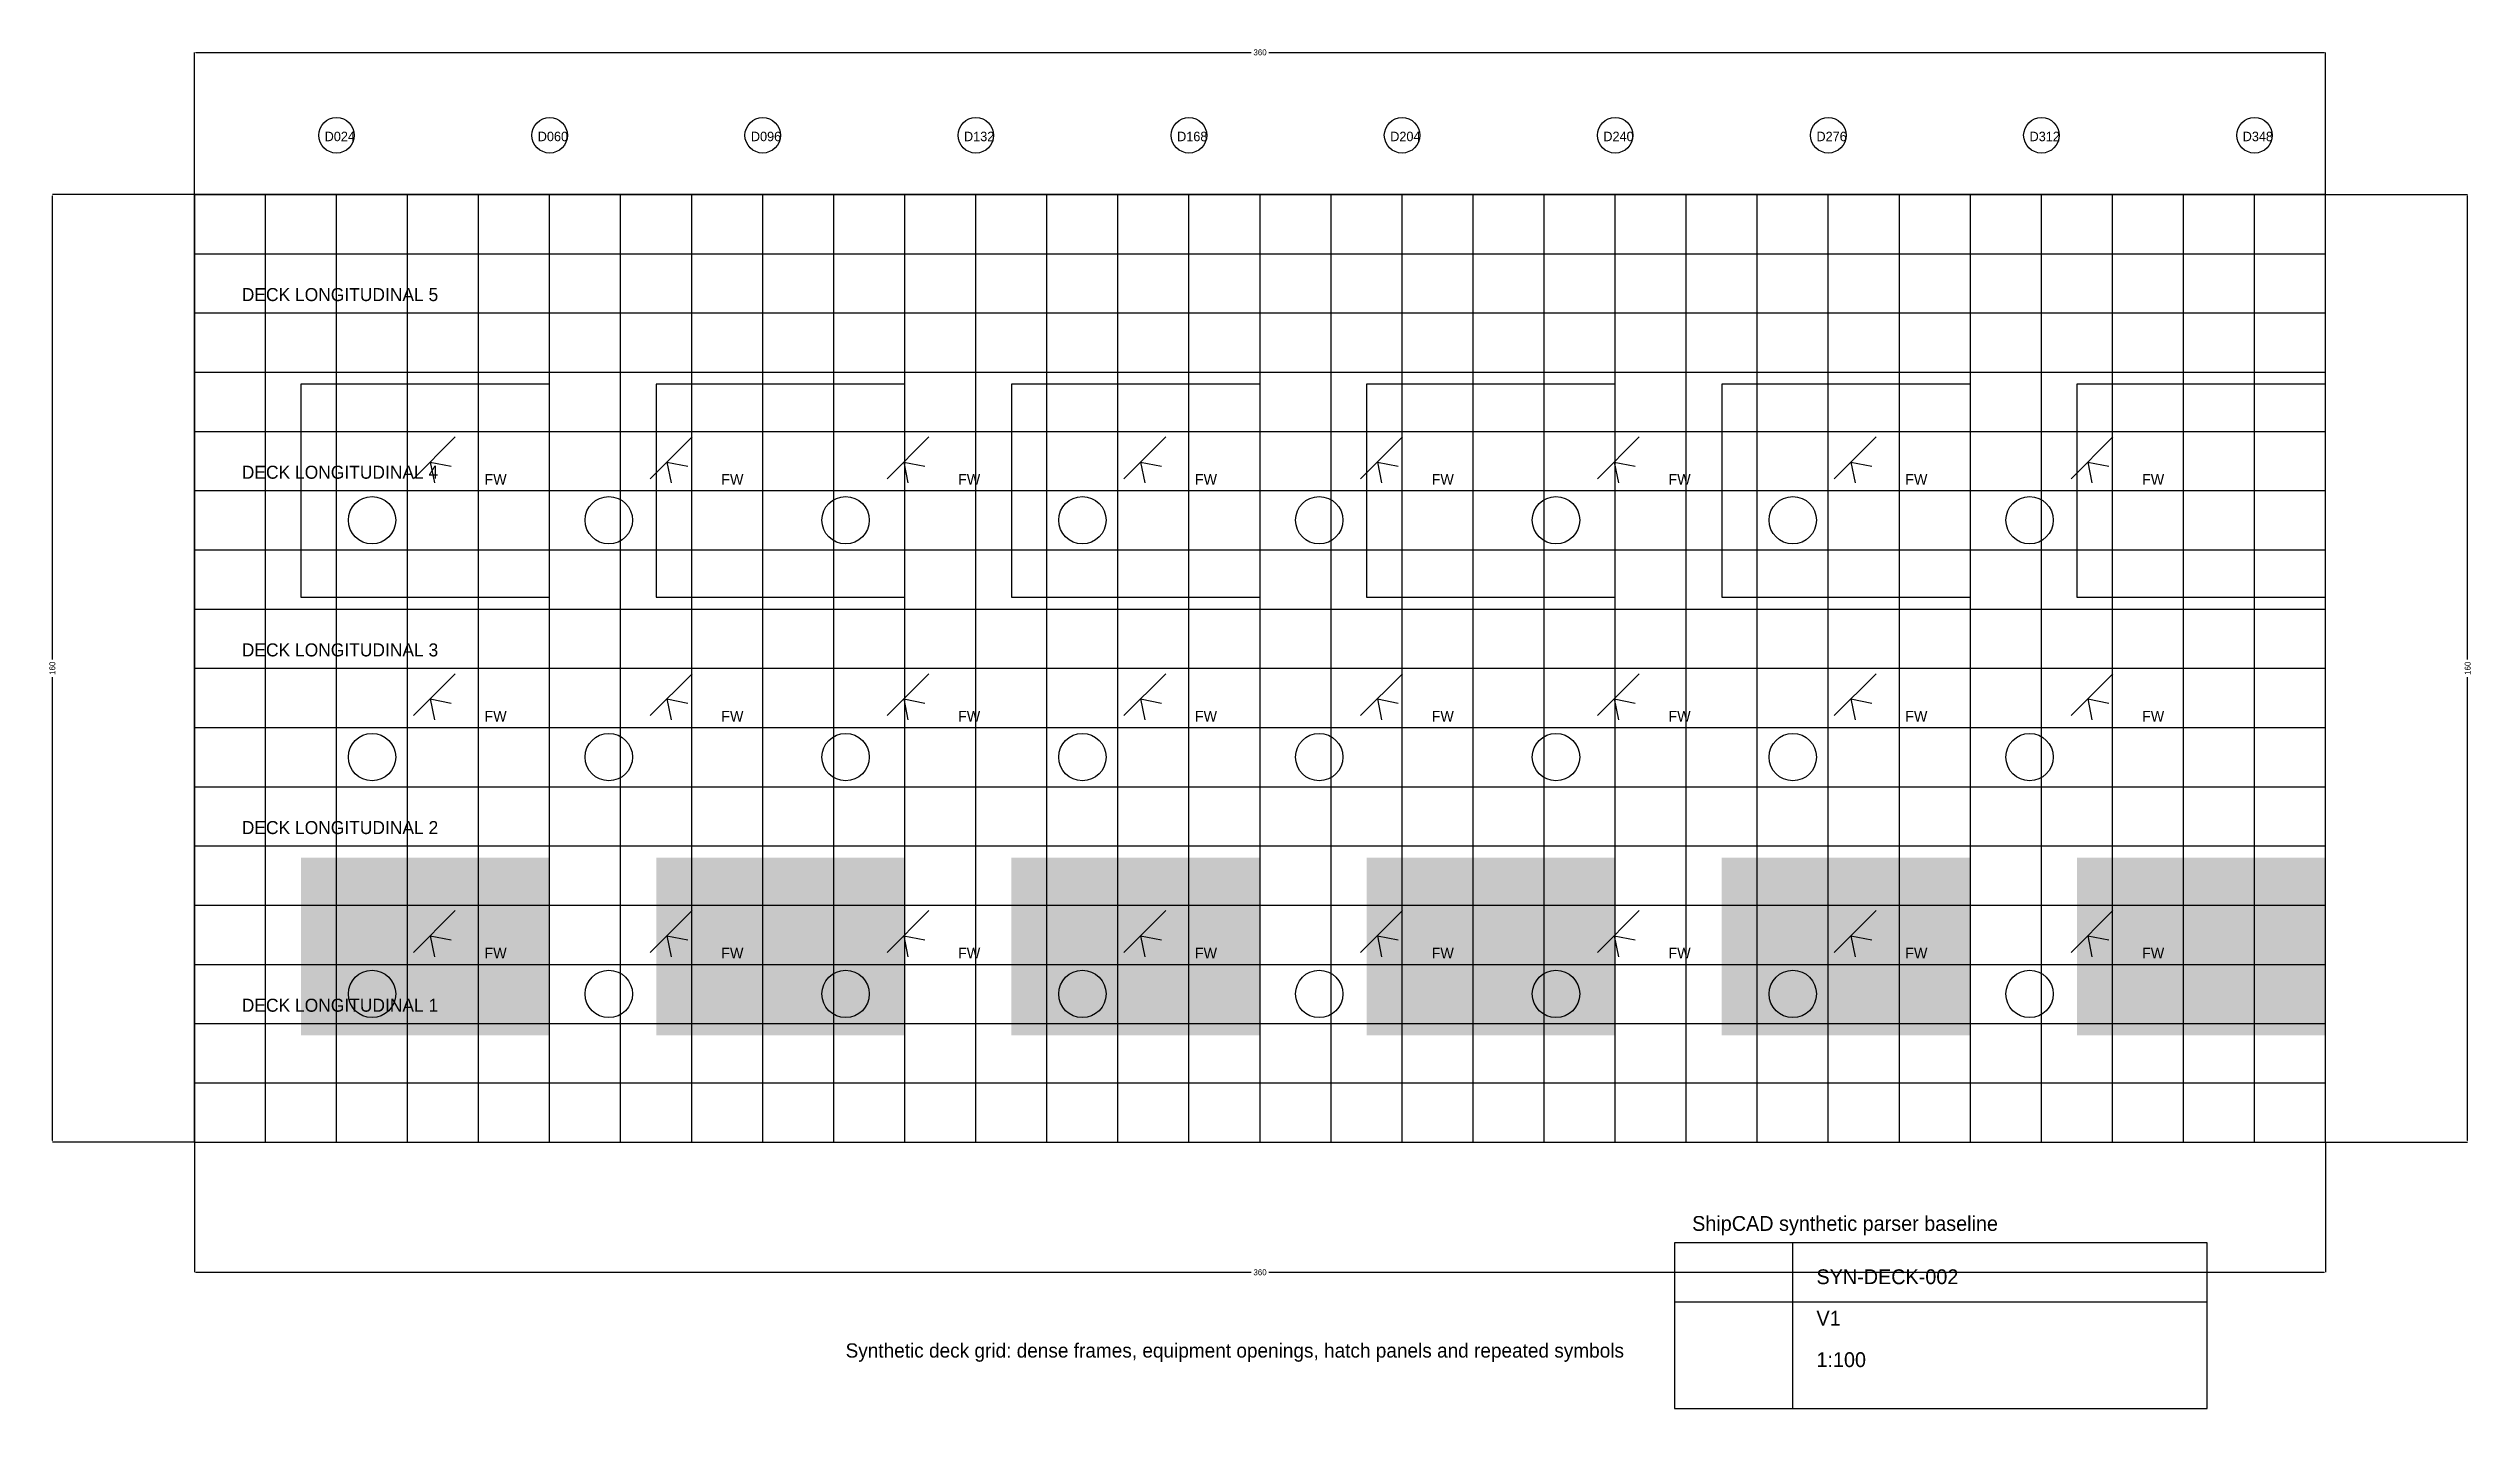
# Model space of a CAD drawing. Header units: metres. Extents: x -25 to 385, y -45 to 185.
import ezdxf

# ---------------------------------------------------------------- set-up
doc = ezdxf.new("R2010")
doc.units = ezdxf.units.M
for name, color, linetype in [('DIM-MAIN', 2, 'Continuous'), ('EQUIP-OUTLINE', 140, 'Continuous'), ('HATCH-SECTION', 8, 'Continuous'), ('S-BULKHEAD', 5, 'Continuous'), ('S-FRAME', 3, 'Continuous'), ('S-HULL', 1, 'Continuous'), ('S-STIFFENER', 4, 'Continuous'), ('SYM-WELD', 1, 'Continuous'), ('TEXT-NOTE', 7, 'Continuous'), ('TITLE', 7, 'Continuous')]:
    doc.layers.add(name, color=color, linetype=linetype)
doc.dimstyles.get("Standard").update_dxf_attribs({"dimtxt": 2.5, "dimasz": 2.5, "dimexe": 1.25, "dimexo": 0.625, "dimtad": 1, "dimcen": 2.5, "dimazin": 3, "dimtfac": 1, "dimtmove": 0, "dimatfit": 3})

# ---------------------------------------------------------------- blocks, each defined once
blk = doc.blocks.new('FRAME_MARK')
at = {"layer": 'S-FRAME'}
blk.add_circle((0, 0), 3, dxfattribs=at)
blk.add_attdef('FRAME_NO', (-2, -1), '', height=1.6, dxfattribs=at)
blk = doc.blocks.new('WELD_SYMBOL')
at = {"layer": 'SYM-WELD'}
for p, q in [((0, 0), (10, 0)), ((4, 0), (2, -3)), ((4, 0), (6, -3))]:
    blk.add_line(p, q, dxfattribs=at)
blk.add_attdef('WELD_CODE', (12, -1), '', height=1.8, dxfattribs=at)
blk = doc.blocks.new('_CLOSEDFILLED')
at = {"color": 0, "linetype": 'BYBLOCK'}
blk.add_solid([(-1, 0.2), (0, 0), (-1, -0.2)], dxfattribs=at)
blk = doc.blocks.new('*D1')
for p, q in [((0, 0), (0, -22)), ((360, 0), (360, -22)), ((0.25, -22), (178.5, -22)), ((181.5, -22), (359.75, -22))]:
    blk.add_line(p, q)
at = {"layer": 'Defpoints'}
for p in [(0, 0), (360, 0), (0, -22)]:
    blk.add_point(p, dxfattribs=at)
at = {"layer": 'DIM-MAIN', "xscale": 0.25, "yscale": 0.25, "rotation": 180}
blk.add_blockref('_CLOSEDFILLED', (0, -22), dxfattribs=at)
at = {"layer": 'DIM-MAIN', "xscale": 0.25, "yscale": 0.25}
blk.add_blockref('_CLOSEDFILLED', (360, -22), dxfattribs=at)
at = {"layer": 'DIM-MAIN', "insert": (180, -22), "char_height": 1, "attachment_point": 5}
blk.add_mtext('360', dxfattribs=at)
blk = doc.blocks.new('*D2')
for p, q in [((0, 160), (-24, 160)), ((-24, 81.5), (-24, 159.75)), ((-24, 0.25), (-24, 78.5)), ((0, 0), (-24, 0))]:
    blk.add_line(p, q)
at = {"layer": 'Defpoints'}
for p in [(0, 160), (-24, 0), (0, 0)]:
    blk.add_point(p, dxfattribs=at)
at = {"layer": 'DIM-MAIN', "xscale": 0.25, "yscale": 0.25}
for p, rotation in [((-24, 160), 90), ((-24, 0), 270)]:
    blk.add_blockref('_CLOSEDFILLED', p, dxfattribs=dict(at, rotation=rotation))
at = {"layer": 'DIM-MAIN', "insert": (-24, 80), "char_height": 1, "attachment_point": 5, "rotation": 90}
blk.add_mtext('160', dxfattribs=at)
blk = doc.blocks.new('*D3')
for p, q in [((0, 160), (0, 184)), ((0.25, 184), (178.5, 184)), ((181.5, 184), (359.75, 184)), ((360, 160), (360, 184))]:
    blk.add_line(p, q)
at = {"layer": 'Defpoints'}
for p in [(0, 184), (0, 160), (360, 160)]:
    blk.add_point(p, dxfattribs=at)
at = {"layer": 'DIM-MAIN', "xscale": 0.25, "yscale": 0.25, "rotation": 180}
blk.add_blockref('_CLOSEDFILLED', (0, 184), dxfattribs=at)
at = {"layer": 'DIM-MAIN', "xscale": 0.25, "yscale": 0.25}
blk.add_blockref('_CLOSEDFILLED', (360, 184), dxfattribs=at)
at = {"layer": 'DIM-MAIN', "insert": (180, 184), "char_height": 1, "attachment_point": 5}
blk.add_mtext('360', dxfattribs=at)
blk = doc.blocks.new('*D4')
for p, q in [((360, 160), (384, 160)), ((384, 81.5), (384, 159.75)), ((384, 0.25), (384, 78.5)), ((360, 0), (384, 0))]:
    blk.add_line(p, q)
at = {"layer": 'Defpoints'}
for p in [(360, 160), (360, 0), (384, 0)]:
    blk.add_point(p, dxfattribs=at)
at = {"layer": 'DIM-MAIN', "xscale": 0.25, "yscale": 0.25}
for p, rotation in [((384, 160), 90), ((384, 0), 270)]:
    blk.add_blockref('_CLOSEDFILLED', p, dxfattribs=dict(at, rotation=rotation))
at = {"layer": 'DIM-MAIN', "insert": (384, 80), "char_height": 1, "attachment_point": 5, "rotation": 90}
blk.add_mtext('160', dxfattribs=at)
blk = doc.blocks.new('TITLE_BLOCK')
at = {"layer": 'TITLE'}
for p, q in [((20, 0), (20, 28)), ((0, 18), (90, 18))]:
    blk.add_line(p, q, dxfattribs=at)
blk.add_lwpolyline([(0, 0), (90, 0), (90, 28), (0, 28), (0, 0)], dxfattribs=at)
for tag, p in [('DRAWING_NO', (24, 21)), ('REVISION', (24, 14)), ('SCALE', (24, 7))]:
    blk.add_attdef(tag, p, '', height=2.5, dxfattribs=at)

msp = doc.modelspace()

# ---------------------------------------------------------------- hatches: boundary and pattern name
at = {"layer": 'HATCH-SECTION'}
for points in [[(18, 18), (60, 18), (60, 48), (18, 48)], [(78, 18), (120, 18), (120, 48), (78, 48)], [(138, 18), (180, 18), (180, 48), (138, 48)], [(198, 18), (240, 18), (240, 48), (198, 48)], [(258, 18), (300, 18), (300, 48), (258, 48)], [(318, 18), (360, 18), (360, 48), (318, 48)]]:
    msp.add_hatch(color=8, dxfattribs=at).paths.add_polyline_path(points)

# ---------------------------------------------------------------- linework, layer by layer
at = {"layer": 'EQUIP-OUTLINE'}
for centre in [(30, 105), (70, 105), (110, 105), (150, 105), (190, 105), (230, 105), (270, 105), (310, 105), (30, 65), (70, 65), (110, 65), (150, 65), (190, 65), (230, 65), (270, 65), (310, 65), (30, 25), (70, 25), (110, 25), (150, 25), (190, 25), (230, 25), (270, 25), (310, 25)]:
    msp.add_circle(centre, 4, dxfattribs=at)
at = {"layer": 'S-BULKHEAD'}
for p, q in [((0, 160), (360, 160)), ((0, 120), (360, 120)), ((0, 80), (360, 80)), ((0, 40), (360, 40)), ((0, 0), (360, 0))]:
    msp.add_line(p, q, dxfattribs=at)
at = {"layer": 'S-FRAME'}
for p, q in [((0, 0), (0, 160)), ((24, 0), (24, 160)), ((48, 0), (48, 160)), ((72, 0), (72, 160)), ((96, 0), (96, 160)), ((120, 0), (120, 160)), ((144, 0), (144, 160)), ((168, 0), (168, 160)), ((192, 0), (192, 160)), ((216, 0), (216, 160)), ((240, 0), (240, 160)), ((264, 0), (264, 160)), ((288, 0), (288, 160)), ((312, 0), (312, 160)), ((336, 0), (336, 160)), ((360, 0), (360, 160))]:
    msp.add_line(p, q, dxfattribs=at)
at = {"layer": 'S-HULL'}
for points in [[(0, 0), (360, 0), (360, 160), (0, 160), (0, 0)], [(18, 92), (60, 92), (60, 128), (18, 128), (18, 92)], [(78, 92), (120, 92), (120, 128), (78, 128), (78, 92)], [(138, 92), (180, 92), (180, 128), (138, 128), (138, 92)], [(198, 92), (240, 92), (240, 128), (198, 128), (198, 92)], [(258, 92), (300, 92), (300, 128), (258, 128), (258, 92)], [(318, 92), (360, 92), (360, 128), (318, 128), (318, 92)]]:
    msp.add_lwpolyline(points, dxfattribs=at)
at = {"layer": 'S-STIFFENER'}
for p, q in [((12, 0), (12, 160)), ((36, 0), (36, 160)), ((60, 0), (60, 160)), ((84, 0), (84, 160)), ((108, 0), (108, 160)), ((132, 0), (132, 160)), ((156, 0), (156, 160)), ((180, 0), (180, 160)), ((204, 0), (204, 160)), ((228, 0), (228, 160)), ((252, 0), (252, 160)), ((276, 0), (276, 160)), ((300, 0), (300, 160)), ((324, 0), (324, 160)), ((348, 0), (348, 160)), ((0, 150), (360, 150)), ((0, 140), (360, 140)), ((0, 130), (360, 130)), ((0, 110), (360, 110)), ((0, 100), (360, 100)), ((0, 90), (360, 90)), ((0, 70), (360, 70)), ((0, 60), (360, 60)), ((0, 50), (360, 50)), ((0, 30), (360, 30)), ((0, 20), (360, 20)), ((0, 10), (360, 10))]:
    msp.add_line(p, q, dxfattribs=at)

# ---------------------------------------------------------------- block references
at = {"layer": 'S-FRAME'}
for p, values in [((24, 170), {'FRAME_NO': 'D024'}), ((60, 170), {'FRAME_NO': 'D060'}), ((96, 170), {'FRAME_NO': 'D096'}), ((132, 170), {'FRAME_NO': 'D132'}), ((168, 170), {'FRAME_NO': 'D168'}), ((204, 170), {'FRAME_NO': 'D204'}), ((240, 170), {'FRAME_NO': 'D240'}), ((276, 170), {'FRAME_NO': 'D276'}), ((312, 170), {'FRAME_NO': 'D312'}), ((348, 170), {'FRAME_NO': 'D348'})]:
    msp.add_blockref('FRAME_MARK', p, dxfattribs=at).add_auto_attribs(values)
at = {"layer": 'SYM-WELD'}
ref = msp.add_blockref('WELD_SYMBOL', (37, 112), dxfattribs=dict(at, rotation=45))
ref.add_attrib('WELD_CODE', 'FW', (49, 111), dxfattribs={"height": 1.8})
ref = msp.add_blockref('WELD_SYMBOL', (77, 112), dxfattribs=dict(at, rotation=45))
ref.add_attrib('WELD_CODE', 'FW', (89, 111), dxfattribs={"height": 1.8})
ref = msp.add_blockref('WELD_SYMBOL', (117, 112), dxfattribs=dict(at, rotation=45))
ref.add_attrib('WELD_CODE', 'FW', (129, 111), dxfattribs={"height": 1.8})
ref = msp.add_blockref('WELD_SYMBOL', (157, 112), dxfattribs=dict(at, rotation=45))
ref.add_attrib('WELD_CODE', 'FW', (169, 111), dxfattribs={"height": 1.8})
ref = msp.add_blockref('WELD_SYMBOL', (197, 112), dxfattribs=dict(at, rotation=45))
ref.add_attrib('WELD_CODE', 'FW', (209, 111), dxfattribs={"height": 1.8})
ref = msp.add_blockref('WELD_SYMBOL', (237, 112), dxfattribs=dict(at, rotation=45))
ref.add_attrib('WELD_CODE', 'FW', (249, 111), dxfattribs={"height": 1.8})
ref = msp.add_blockref('WELD_SYMBOL', (277, 112), dxfattribs=dict(at, rotation=45))
ref.add_attrib('WELD_CODE', 'FW', (289, 111), dxfattribs={"height": 1.8})
ref = msp.add_blockref('WELD_SYMBOL', (317, 112), dxfattribs=dict(at, rotation=45))
ref.add_attrib('WELD_CODE', 'FW', (329, 111), dxfattribs={"height": 1.8})
ref = msp.add_blockref('WELD_SYMBOL', (37, 72), dxfattribs=dict(at, rotation=45))
ref.add_attrib('WELD_CODE', 'FW', (49, 71), dxfattribs={"height": 1.8})
ref = msp.add_blockref('WELD_SYMBOL', (77, 72), dxfattribs=dict(at, rotation=45))
ref.add_attrib('WELD_CODE', 'FW', (89, 71), dxfattribs={"height": 1.8})
ref = msp.add_blockref('WELD_SYMBOL', (117, 72), dxfattribs=dict(at, rotation=45))
ref.add_attrib('WELD_CODE', 'FW', (129, 71), dxfattribs={"height": 1.8})
ref = msp.add_blockref('WELD_SYMBOL', (157, 72), dxfattribs=dict(at, rotation=45))
ref.add_attrib('WELD_CODE', 'FW', (169, 71), dxfattribs={"height": 1.8})
ref = msp.add_blockref('WELD_SYMBOL', (197, 72), dxfattribs=dict(at, rotation=45))
ref.add_attrib('WELD_CODE', 'FW', (209, 71), dxfattribs={"height": 1.8})
ref = msp.add_blockref('WELD_SYMBOL', (237, 72), dxfattribs=dict(at, rotation=45))
ref.add_attrib('WELD_CODE', 'FW', (249, 71), dxfattribs={"height": 1.8})
ref = msp.add_blockref('WELD_SYMBOL', (277, 72), dxfattribs=dict(at, rotation=45))
ref.add_attrib('WELD_CODE', 'FW', (289, 71), dxfattribs={"height": 1.8})
ref = msp.add_blockref('WELD_SYMBOL', (317, 72), dxfattribs=dict(at, rotation=45))
ref.add_attrib('WELD_CODE', 'FW', (329, 71), dxfattribs={"height": 1.8})
ref = msp.add_blockref('WELD_SYMBOL', (37, 32), dxfattribs=dict(at, rotation=45))
ref.add_attrib('WELD_CODE', 'FW', (49, 31), dxfattribs={"height": 1.8})
ref = msp.add_blockref('WELD_SYMBOL', (77, 32), dxfattribs=dict(at, rotation=45))
ref.add_attrib('WELD_CODE', 'FW', (89, 31), dxfattribs={"height": 1.8})
ref = msp.add_blockref('WELD_SYMBOL', (117, 32), dxfattribs=dict(at, rotation=45))
ref.add_attrib('WELD_CODE', 'FW', (129, 31), dxfattribs={"height": 1.8})
ref = msp.add_blockref('WELD_SYMBOL', (157, 32), dxfattribs=dict(at, rotation=45))
ref.add_attrib('WELD_CODE', 'FW', (169, 31), dxfattribs={"height": 1.8})
ref = msp.add_blockref('WELD_SYMBOL', (197, 32), dxfattribs=dict(at, rotation=45))
ref.add_attrib('WELD_CODE', 'FW', (209, 31), dxfattribs={"height": 1.8})
ref = msp.add_blockref('WELD_SYMBOL', (237, 32), dxfattribs=dict(at, rotation=45))
ref.add_attrib('WELD_CODE', 'FW', (249, 31), dxfattribs={"height": 1.8})
ref = msp.add_blockref('WELD_SYMBOL', (277, 32), dxfattribs=dict(at, rotation=45))
ref.add_attrib('WELD_CODE', 'FW', (289, 31), dxfattribs={"height": 1.8})
ref = msp.add_blockref('WELD_SYMBOL', (317, 32), dxfattribs=dict(at, rotation=45))
ref.add_attrib('WELD_CODE', 'FW', (329, 31), dxfattribs={"height": 1.8})
at = {"layer": 'TITLE'}
msp.add_blockref('TITLE_BLOCK', (250, -45), dxfattribs=at).add_auto_attribs({'DRAWING_NO': 'SYN-DECK-002', 'REVISION': 'V1', 'SCALE': '1:100'})

# ---------------------------------------------------------------- texts
at = {"layer": 'TEXT-NOTE'}
for s, p in [('DECK LONGITUDINAL 5', (8, 142)), ('DECK LONGITUDINAL 4', (8, 112)), ('DECK LONGITUDINAL 3', (8, 82)), ('DECK LONGITUDINAL 2', (8, 52)), ('DECK LONGITUDINAL 1', (8, 22))]:
    msp.add_text(s, height=2.2, dxfattribs=at).set_placement(p)
at = {"layer": 'TEXT-NOTE', "insert": (110, -34), "char_height": 2.4, "attachment_point": 1}
msp.add_mtext('Synthetic deck grid: dense frames, equipment openings, hatch panels and repeated symbols', dxfattribs=at)
at = {"layer": 'TITLE'}
msp.add_text('ShipCAD synthetic parser baseline', height=2.5, dxfattribs=at).set_placement((253, -15))

# ---------------------------------------------------------------- dimensions: what is measured, and where the dimension line sits
at = {"layer": 'DIM-MAIN'}
for base, p1, p2, picture, middle in [((0, 184), (0, 160), (360, 160), '*D3', (180, 184)), ((0, -22), (0, 0), (360, 0), '*D1', (180, -22))]:
    dim = msp.add_linear_dim(base=base, p1=p1, p2=p2, dimstyle='Standard', dxfattribs=at)
    dim.commit()
    dim.dimension.update_dxf_attribs({"geometry": picture, "text_midpoint": middle})
for base, p1, p2, picture, middle in [((-24, 0), (0, 0), (0, 160), '*D2', (-24, 80)), ((384, 0), (360, 0), (360, 160), '*D4', (384, 80))]:
    dim = msp.add_linear_dim(base=base, p1=p1, p2=p2, angle=90, dimstyle='Standard', dxfattribs=at)
    dim.commit()
    dim.dimension.update_dxf_attribs({"geometry": picture, "text_midpoint": middle})

doc.saveas('drawing.dxf')
